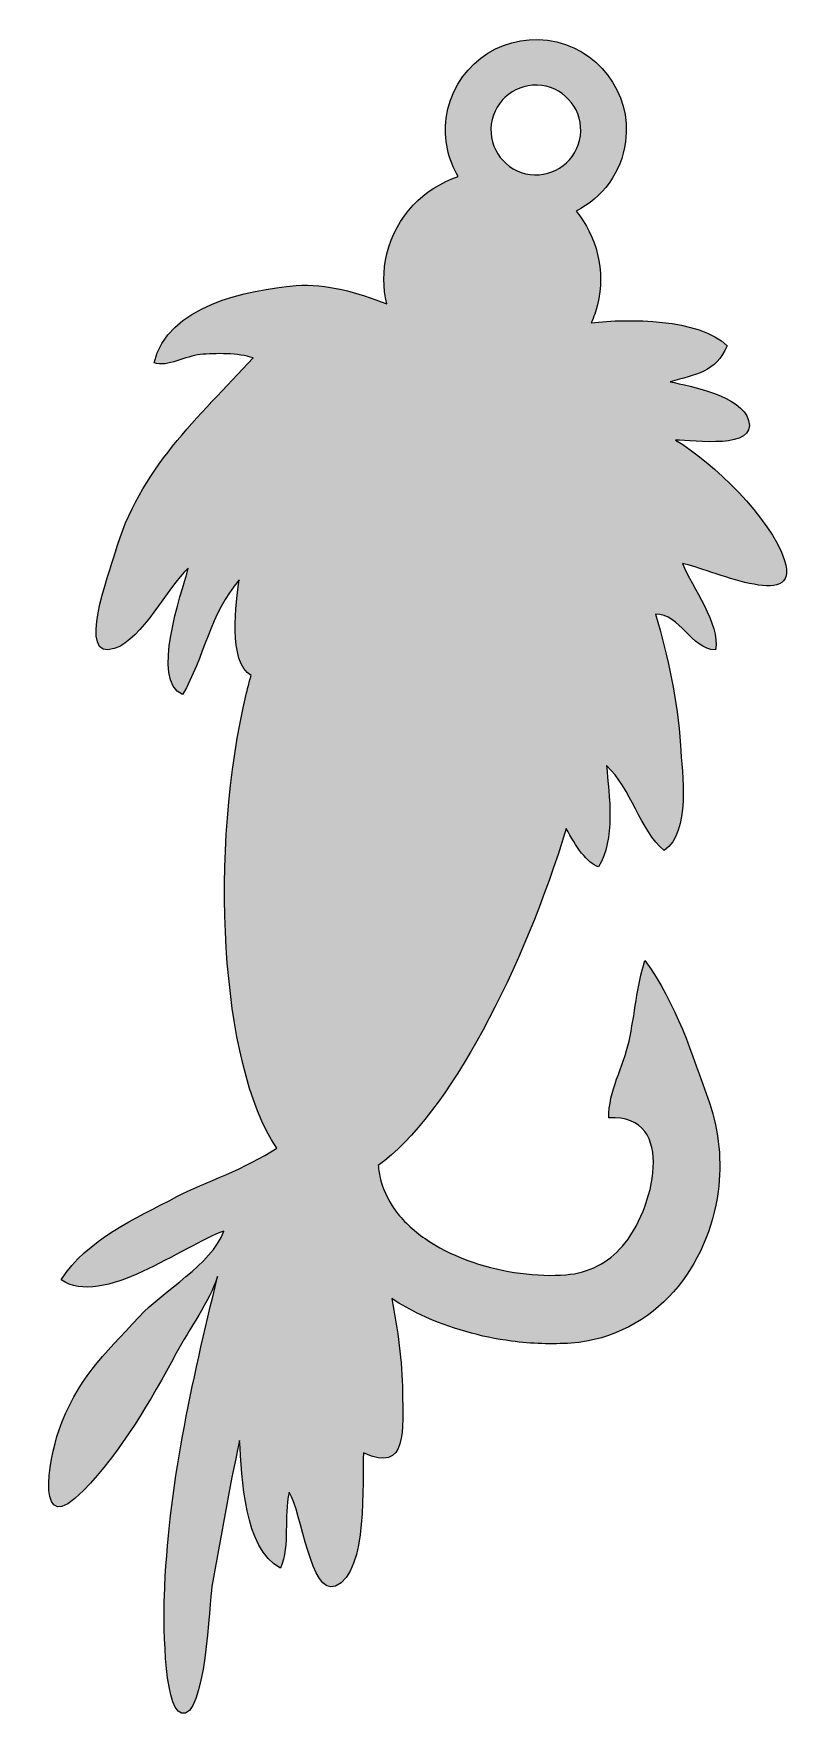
# Model space of a CAD drawing. Header units: inches. Extents: x -1 to 46, y 0 to 102.
import ezdxf

# ---------------------------------------------------------------- set-up
doc = ezdxf.new("R2010")
doc.units = ezdxf.units.IN
doc.header["$MEASUREMENT"] = 0
doc.layers.add('Layer 1', color=7, linetype='Continuous')

msp = doc.modelspace()

# ---------------------------------------------------------------- hatches: boundary and pattern name
at = {"layer": 'Layer 1', "true_color": 0xd6de23}
h = msp.add_hatch(color=52, dxfattribs=at)
h.dxf.hatch_style = 2
edge = h.paths.add_edge_path()
edge.add_spline(control_points=[(20.82, 25.18), (21.4, 24.81), (21.99, 24.48), (22.6, 24.19), (24.36, 23.36), (26.25, 22.85), (28.09, 22.6), (29.33, 22.44), (30.55, 22.4), (31.71, 22.48), (34.27, 22.67), (36.44, 23.9), (37.94, 25.6), (39.44, 27.31), (40.34, 29.45), (40.64, 31.68), (40.87, 33.46), (40.72, 35.32), (40.11, 37.06), (39.04, 40.09), (38.11, 43.06), (36.2, 45.7), (35.7, 44.15), (35.59, 42.43), (35.23, 40.81), (34.89, 39.26), (33.98, 37.76), (34, 36.15), (38.24, 36.4), (36.7, 30.46), (34.83, 28.36), (33.93, 27.36), (32.84, 26.74), (31.39, 26.63), (30.55, 26.56), (29.61, 26.59), (28.63, 26.72), (26.7, 26.97), (24.68, 27.63), (23.14, 28.63), (22.36, 29.13), (21.71, 29.7), (21.2, 30.33), (20.7, 30.96), (20.35, 31.64), (20.15, 32.41), (20.08, 32.69), (20.03, 32.98), (20, 33.27), (24.3, 36.31), (28.88, 45.35), (31.42, 53.71), (32, 52.61), (32.68, 51.63), (33.38, 51.38), (34.4, 53.04), (34.04, 55.7), (33.86, 57.53), (35.38, 56.14), (35.88, 53.62), (37.37, 52.37), (39, 53.53), (38.45, 57.04), (38.35, 58.76), (38.18, 61.51), (37.61, 64.14), (36.83, 66.73), (38.35, 66.73), (38.96, 64.62), (40.48, 64.55), (40.78, 66.14), (39.07, 68.33), (38.48, 69.79), (40.05, 69.53), (45.69, 66.78), (44.68, 69.98), (43.85, 72.59), (40.28, 75.93), (38.06, 77.29), (39.21, 77.28), (43, 76.69), (42.49, 78.48), (42.06, 79.98), (39, 80.54), (37.72, 80.83), (39.27, 81.25), (40.51, 81.4), (41.19, 83.01), (39.49, 84.68), (35.16, 84.67), (32.94, 84.4), (33.09, 84.75), (33.22, 85.11), (33.32, 85.5), (33.82, 87.57), (33.27, 89.65), (32.02, 91.19), (33.6, 91.98), (34.77, 93.51), (35.02, 95.39), (35.42, 98.39), (33.3, 101.15), (30.29, 101.55), (27.28, 101.95), (24.52, 99.83), (24.13, 96.83), (23.96, 95.55), (24.25, 94.31), (24.86, 93.28), (22.78, 92.59), (21.08, 90.88), (20.53, 88.59), (20.28, 87.55), (20.3, 86.52), (20.52, 85.55), (18.75, 86.24), (16.85, 86.81), (15.02, 86.66), (12.06, 86.42), (7.17, 85.43), (6.39, 81.97), (7.23, 81.69), (8.31, 82.4), (9.19, 82.48), (10.12, 82.56), (11.54, 82.59), (12.4, 82.27), (9.11, 78.69), (5.47, 75.51), (4.03, 70.45), (3.69, 69.26), (1.63, 63.83), (3.98, 64.63), (5.73, 65.22), (7.15, 68.31), (8.47, 69.51), (8.06, 67.92), (6.16, 62.72), (8.12, 61.84), (9.43, 64.05), (9.79, 66.83), (11.57, 68.8), (11.36, 67.51), (10.88, 63.8), (12.28, 62.99), (12.18, 62.64), (12.09, 62.29), (12.01, 61.94), (9.72, 52.49), (10.39, 39.39), (13.84, 34.32), (12, 33.07), (9.44, 32.24), (7.78, 31.37), (5.24, 30.04), (2.33, 28.77), (0.75, 26.33), (3.24, 24.59), (8.15, 28.41), (10.63, 29.28), (9.84, 27.2), (7, 25.72), (5.48, 24.08), (3.31, 21.72), (1.68, 20.25), (0.61, 17.16), (0.03, 15.46), (-0.91, 10.43), (2.11, 13.53), (4.38, 15.87), (6.2, 19), (7.74, 21.87), (8.54, 23.36), (9.74, 24.97), (10.25, 26.52), (8.65, 19.92), (7.25, 13.79), (7.02, 7.08), (6.99, 6.17), (6.91, 0.35), (8.05, 0.02), (9.52, -0.41), (9.75, 6.81), (9.91, 7.7), (10.44, 10.68), (10.93, 13.6), (11.59, 16.57), (11.74, 14.29), (11.83, 10.04), (14.06, 8.82), (14.68, 10.29), (14.23, 11.9), (14.6, 13.43), (15.36, 12.21), (15.9, 7.12), (17.4, 7.73), (19.44, 8.56), (18.99, 14.2), (19.11, 15.83), (21.85, 14.49), (21.48, 17.41), (21.48, 19.49), (21.47, 21.4), (21.18, 23.29), (20.82, 25.18)], knot_values=[0, 0, 0, 0, 1, 1, 1, 2, 2, 2, 3, 3, 3, 4, 4, 4, 5, 5, 5, 6, 6, 6, 7, 7, 7, 8, 8, 8, 9, 9, 9, 10, 10, 10, 11, 11, 11, 12, 12, 12, 13, 13, 13, 14, 14, 14, 15, 15, 15, 16, 16, 16, 17, 17, 17, 18, 18, 18, 19, 19, 19, 20, 20, 20, 21, 21, 21, 22, 22, 22, 23, 23, 23, 24, 24, 24, 25, 25, 25, 26, 26, 26, 27, 27, 27, 28, 28, 28, 29, 29, 29, 30, 30, 30, 31, 31, 31, 32, 32, 32, 33, 33, 33, 34, 34, 34, 35, 35, 35, 36, 36, 36, 37, 37, 37, 38, 38, 38, 39, 39, 39, 40, 40, 40, 41, 41, 41, 42, 42, 42, 43, 43, 43, 44, 44, 44, 45, 45, 45, 46, 46, 46, 47, 47, 47, 48, 48, 48, 49, 49, 49, 50, 50, 50, 51, 51, 51, 52, 52, 52, 53, 53, 53, 54, 54, 54, 55, 55, 55, 56, 56, 56, 57, 57, 57, 58, 58, 58, 59, 59, 59, 60, 60, 60, 61, 61, 61, 62, 62, 62, 63, 63, 63, 64, 64, 64, 65, 65, 65, 66, 66, 66, 67, 67, 67, 68, 68, 68, 68], degree=3, periodic=1)
edge = h.paths.add_edge_path()
edge.add_spline(control_points=[(26.87, 96.46), (27.07, 97.95), (28.44, 99), (29.93, 98.81), (31.42, 98.61), (32.47, 97.24), (32.28, 95.75), (32.07, 94.26), (30.71, 93.21), (29.22, 93.4), (27.72, 93.6), (26.68, 94.97), (26.87, 96.46)], knot_values=[0, 0, 0, 0, 1, 1, 1, 2, 2, 2, 3, 3, 3, 4, 4, 4, 4], degree=3, periodic=1)

# ---------------------------------------------------------------- linework, layer by layer
at = {"layer": 'Layer 1', "lineweight": 0}
for points, knots in [([(20.82, 25.18), (21.4, 24.81), (21.99, 24.48), (22.6, 24.19), (24.36, 23.36), (26.25, 22.85), (28.09, 22.6), (29.33, 22.44), (30.55, 22.4), (31.71, 22.48), (34.27, 22.67), (36.44, 23.9), (37.94, 25.6), (39.44, 27.31), (40.34, 29.45), (40.64, 31.68), (40.87, 33.46), (40.72, 35.32), (40.11, 37.06), (39.04, 40.09), (38.11, 43.06), (36.2, 45.7), (35.7, 44.15), (35.59, 42.43), (35.23, 40.81), (34.89, 39.26), (33.98, 37.76), (34, 36.15), (38.24, 36.4), (36.7, 30.46), (34.83, 28.36), (33.93, 27.36), (32.84, 26.74), (31.39, 26.63), (30.55, 26.56), (29.61, 26.59), (28.63, 26.72), (26.7, 26.97), (24.68, 27.63), (23.14, 28.63), (22.36, 29.13), (21.71, 29.7), (21.2, 30.33), (20.7, 30.96), (20.35, 31.64), (20.15, 32.41), (20.08, 32.69), (20.03, 32.98), (20, 33.27), (24.3, 36.31), (28.88, 45.35), (31.42, 53.71), (32, 52.61), (32.68, 51.63), (33.38, 51.38), (34.4, 53.04), (34.04, 55.7), (33.86, 57.53), (35.38, 56.14), (35.88, 53.62), (37.37, 52.37), (39, 53.53), (38.45, 57.04), (38.35, 58.76), (38.18, 61.51), (37.61, 64.14), (36.83, 66.73), (38.35, 66.73), (38.96, 64.62), (40.48, 64.55), (40.78, 66.14), (39.07, 68.33), (38.48, 69.79), (40.05, 69.53), (45.69, 66.78), (44.68, 69.98), (43.85, 72.59), (40.28, 75.93), (38.06, 77.29), (39.21, 77.28), (43, 76.69), (42.49, 78.48), (42.06, 79.98), (39, 80.54), (37.72, 80.83), (39.27, 81.25), (40.51, 81.4), (41.19, 83.01), (39.49, 84.68), (35.16, 84.67), (32.94, 84.4), (33.09, 84.75), (33.22, 85.11), (33.32, 85.5), (33.82, 87.57), (33.27, 89.65), (32.02, 91.19), (33.6, 91.98), (34.77, 93.51), (35.02, 95.39), (35.42, 98.39), (33.3, 101.15), (30.29, 101.55), (27.28, 101.95), (24.52, 99.83), (24.13, 96.83), (23.96, 95.55), (24.25, 94.31), (24.86, 93.28), (22.78, 92.59), (21.08, 90.88), (20.53, 88.59), (20.28, 87.55), (20.3, 86.52), (20.52, 85.55), (18.75, 86.24), (16.85, 86.81), (15.02, 86.66), (12.06, 86.42), (7.17, 85.43), (6.39, 81.97), (7.23, 81.69), (8.31, 82.4), (9.19, 82.48), (10.12, 82.56), (11.54, 82.59), (12.4, 82.27), (9.11, 78.69), (5.47, 75.51), (4.03, 70.45), (3.69, 69.26), (1.63, 63.83), (3.98, 64.63), (5.73, 65.22), (7.15, 68.31), (8.47, 69.51), (8.06, 67.92), (6.16, 62.72), (8.12, 61.84), (9.43, 64.05), (9.79, 66.83), (11.57, 68.8), (11.36, 67.51), (10.88, 63.8), (12.28, 62.99), (12.18, 62.64), (12.09, 62.29), (12.01, 61.94), (9.72, 52.49), (10.39, 39.39), (13.84, 34.32), (12, 33.07), (9.44, 32.24), (7.78, 31.37), (5.24, 30.04), (2.33, 28.77), (0.75, 26.33), (3.24, 24.59), (8.15, 28.41), (10.63, 29.28), (9.84, 27.2), (7, 25.72), (5.48, 24.08), (3.31, 21.72), (1.68, 20.25), (0.61, 17.16), (0.03, 15.46), (-0.91, 10.43), (2.11, 13.53), (4.38, 15.87), (6.2, 19), (7.74, 21.87), (8.54, 23.36), (9.74, 24.97), (10.25, 26.52), (8.65, 19.92), (7.25, 13.79), (7.02, 7.08), (6.99, 6.17), (6.91, 0.35), (8.05, 0.02), (9.52, -0.41), (9.75, 6.81), (9.91, 7.7), (10.44, 10.68), (10.93, 13.6), (11.59, 16.57), (11.74, 14.29), (11.83, 10.04), (14.06, 8.82), (14.68, 10.29), (14.23, 11.9), (14.6, 13.43), (15.36, 12.21), (15.9, 7.12), (17.4, 7.73), (19.44, 8.56), (18.99, 14.2), (19.11, 15.83), (21.85, 14.49), (21.48, 17.41), (21.48, 19.49), (21.47, 21.4), (21.18, 23.29), (20.82, 25.18)], [0, 0, 0, 0, 1, 1, 1, 2, 2, 2, 3, 3, 3, 4, 4, 4, 5, 5, 5, 6, 6, 6, 7, 7, 7, 8, 8, 8, 9, 9, 9, 10, 10, 10, 11, 11, 11, 12, 12, 12, 13, 13, 13, 14, 14, 14, 15, 15, 15, 16, 16, 16, 17, 17, 17, 18, 18, 18, 19, 19, 19, 20, 20, 20, 21, 21, 21, 22, 22, 22, 23, 23, 23, 24, 24, 24, 25, 25, 25, 26, 26, 26, 27, 27, 27, 28, 28, 28, 29, 29, 29, 30, 30, 30, 31, 31, 31, 32, 32, 32, 33, 33, 33, 34, 34, 34, 35, 35, 35, 36, 36, 36, 37, 37, 37, 38, 38, 38, 39, 39, 39, 40, 40, 40, 41, 41, 41, 42, 42, 42, 43, 43, 43, 44, 44, 44, 45, 45, 45, 46, 46, 46, 47, 47, 47, 48, 48, 48, 49, 49, 49, 50, 50, 50, 51, 51, 51, 52, 52, 52, 53, 53, 53, 54, 54, 54, 55, 55, 55, 56, 56, 56, 57, 57, 57, 58, 58, 58, 59, 59, 59, 60, 60, 60, 61, 61, 61, 62, 62, 62, 63, 63, 63, 64, 64, 64, 65, 65, 65, 66, 66, 66, 67, 67, 67, 68, 68, 68, 68]), ([(26.87, 96.46), (27.07, 97.95), (28.44, 99), (29.93, 98.81), (31.42, 98.61), (32.47, 97.24), (32.28, 95.75), (32.07, 94.26), (30.71, 93.21), (29.22, 93.4), (27.72, 93.6), (26.68, 94.97), (26.87, 96.46)], [0, 0, 0, 0, 1, 1, 1, 2, 2, 2, 3, 3, 3, 4, 4, 4, 4])]:
    msp.add_open_spline(points, degree=3, knots=knots, dxfattribs=at)

doc.saveas('drawing.dxf')
